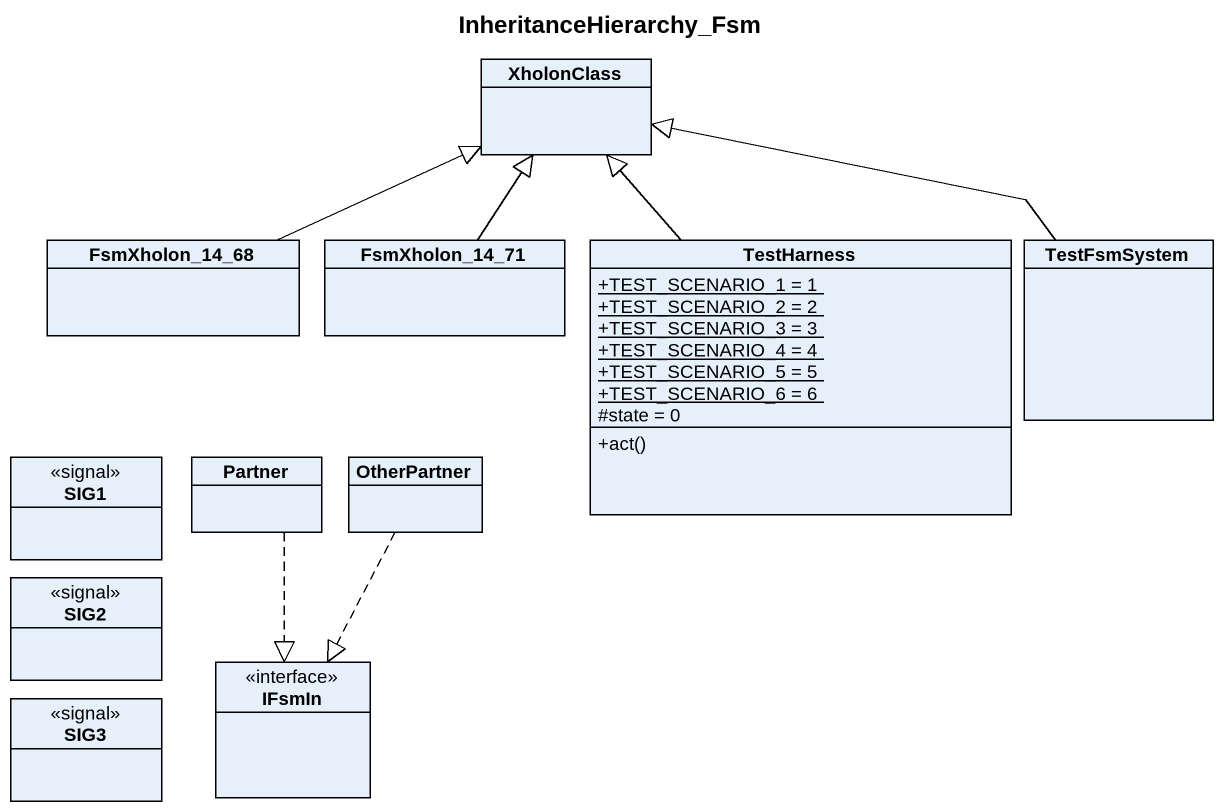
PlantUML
@startuml
title InheritanceHierarchy_Fsm
hide circle
hide empty members
skinparam classAttributeIconSize 0
class XholonClass
class FsmXholon_14_68
class FsmXholon_14_71
class TestHarness {
  {static} +TEST_SCENARIO_1 = 1
  {static} +TEST_SCENARIO_2 = 2
  {static} +TEST_SCENARIO_3 = 3
  {static} +TEST_SCENARIO_4 = 4
  {static} +TEST_SCENARIO_5 = 5
  {static} +TEST_SCENARIO_6 = 6
  #state = 0
  +act()
}
class TestFsmSystem
class SIG1 <<signal>>
class Partner
class OtherPartner
class SIG2 <<signal>>
class SIG3 <<signal>>
interface IFsmIn
FsmXholon_14_68 -right-|> XholonClass
FsmXholon_14_71 -up-|> XholonClass
TestHarness -up-|> XholonClass
TestFsmSystem -left-|> XholonClass
Partner ..|> IFsmIn
OtherPartner ..|> IFsmIn
@enduml
